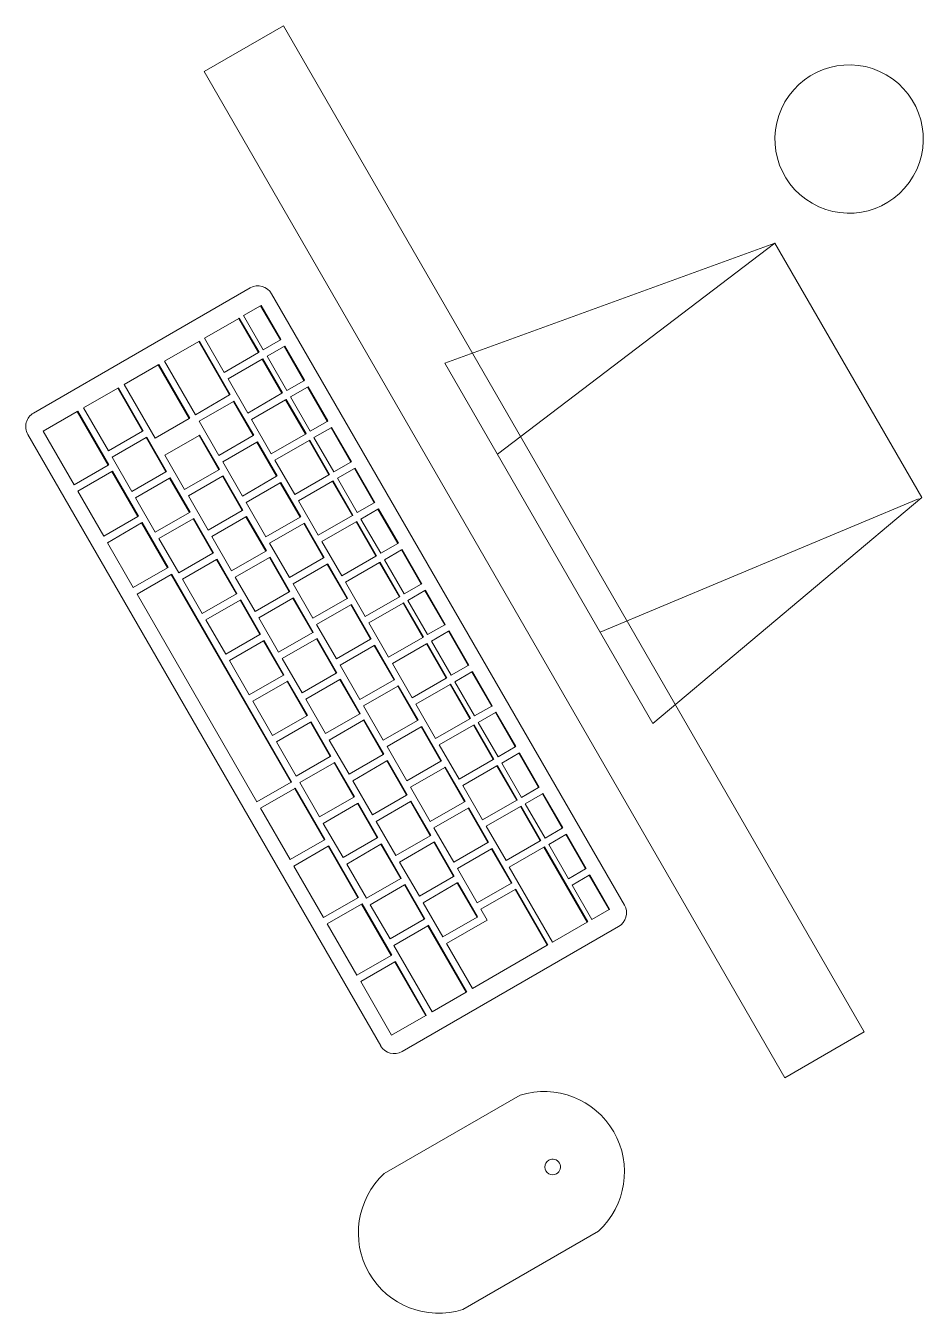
# Model space of a CAD drawing. Header units: millimetres. Extents: x 155927 to 295199, y -4084 to 97293.
# Drawn here: x 175588 to 175951, y 23651 to 24171 of the extents above; entities that cross this region are included whole.
import ezdxf

# ---------------------------------------------------------------- set-up
doc = ezdxf.new("R2010")
doc.units = ezdxf.units.MM
doc.header["$MEASUREMENT"] = 0
doc.layers.add('A-GENM', color=8, linetype='CONTINUOUS', lineweight=9)
doc.layers.add('I-FURN', color=8, linetype='CONTINUOUS', lineweight=9)

msp = doc.modelspace()

# ---------------------------------------------------------------- linework, layer by layer
at = {"layer": 'A-GENM'}
for p, q in [((175679.04, 24065.44), (175591.43, 24014.86)), ((175683.29, 24058.25), (175676.38, 24054.26)), ((175683.53, 24058.39), (175683.29, 24058.25)), ((175691.29, 24044.4), (175683.29, 24058.25)), ((175683.53, 24058.39), (175691.53, 24044.53)), ((175830.49, 23815.84), (175687.72, 24063.12)), ((175674.43, 24053.13), (175660.6, 24045.15)), ((175674.67, 24053.27), (175674.43, 24053.13)), ((175682.43, 24039.28), (175674.43, 24053.13)), ((175674.67, 24053.27), (175682.67, 24039.42)), ((175676.38, 24054.26), (175684.38, 24040.41)), ((175658.27, 24043.81), (175644.47, 24035.84)), ((175658.51, 24043.95), (175658.27, 24043.81)), ((175670.77, 24022.16), (175658.27, 24043.81)), ((175658.51, 24043.95), (175671.01, 24022.3)), ((175660.6, 24045.15), (175668.6, 24031.3)), ((175684.38, 24040.41), (175691.29, 24044.4)), ((175691.53, 24044.53), (175691.29, 24044.4)), ((175668.6, 24031.3), (175682.43, 24039.28)), ((175682.67, 24039.42), (175682.43, 24039.28)), ((175692.79, 24041.8), (175685.88, 24037.81)), ((175685.88, 24037.81), (175693.88, 24023.95)), ((175693.03, 24041.94), (175692.79, 24041.8)), ((175700.79, 24027.94), (175692.79, 24041.8)), ((175693.03, 24041.94), (175701.03, 24028.08)), ((175641.88, 24034.34), (175628.08, 24026.37)), ((175642.12, 24034.48), (175641.88, 24034.34)), ((175654.38, 24012.69), (175641.88, 24034.34)), ((175642.12, 24034.48), (175654.62, 24012.83)), ((175644.47, 24035.84), (175656.97, 24014.19)), ((175683.93, 24036.68), (175670.1, 24028.7)), ((175684.17, 24036.82), (175683.93, 24036.68)), ((175691.93, 24022.82), (175683.93, 24036.68)), ((175684.17, 24036.82), (175692.17, 24022.96)), ((175670.1, 24028.7), (175678.1, 24014.84)), ((175693.88, 24023.95), (175700.79, 24027.94)), ((175701.03, 24028.08), (175700.79, 24027.94)), ((175625.49, 24024.88), (175611.69, 24016.91)), ((175625.73, 24025.02), (175625.49, 24024.88)), ((175635.49, 24007.56), (175625.49, 24024.88)), ((175625.73, 24025.02), (175635.73, 24007.7)), ((175628.08, 24026.37), (175640.58, 24004.72)), ((175656.97, 24014.19), (175670.77, 24022.16)), ((175671.01, 24022.3), (175670.77, 24022.16)), ((175678.1, 24014.84), (175691.93, 24022.82)), ((175692.17, 24022.96), (175691.93, 24022.82)), ((175702.29, 24025.34), (175695.38, 24021.35)), ((175702.53, 24025.48), (175702.29, 24025.34)), ((175710.29, 24011.49), (175702.29, 24025.34)), ((175702.53, 24025.48), (175710.53, 24011.63)), ((175611.69, 24016.91), (175621.69, 23999.59)), ((175672.27, 24019.56), (175658.45, 24011.58)), ((175672.51, 24019.7), (175672.27, 24019.56)), ((175680.27, 24005.7), (175672.27, 24019.56)), ((175672.51, 24019.7), (175680.51, 24005.84)), ((175693.43, 24020.22), (175679.6, 24012.24)), ((175693.67, 24020.36), (175693.43, 24020.22)), ((175701.43, 24006.37), (175693.43, 24020.22)), ((175693.67, 24020.36), (175701.67, 24006.51)), ((175695.38, 24021.35), (175703.38, 24007.5)), ((175609.1, 24015.42), (175595.29, 24007.45)), ((175609.34, 24015.55), (175609.1, 24015.42)), ((175621.6, 23993.77), (175609.1, 24015.42)), ((175609.34, 24015.55), (175621.84, 23993.9)), ((175640.58, 24004.72), (175654.38, 24012.69)), ((175654.62, 24012.83), (175654.38, 24012.69)), ((175658.45, 24011.58), (175666.45, 23997.72)), ((175679.6, 24012.24), (175687.6, 23998.39)), ((175703.38, 24007.5), (175710.29, 24011.49)), ((175710.53, 24011.63), (175710.29, 24011.49)), ((175589.11, 24006.18), (175731.88, 23758.9)), ((175595.29, 24007.45), (175607.79, 23985.8)), ((175621.69, 23999.59), (175635.49, 24007.56)), ((175635.73, 24007.7), (175635.49, 24007.56)), ((175687.6, 23998.39), (175701.43, 24006.37)), ((175701.67, 24006.51), (175701.43, 24006.37)), ((175711.79, 24008.89), (175704.88, 24004.9)), ((175712.03, 24009.03), (175711.79, 24008.89)), ((175719.79, 23995.03), (175711.79, 24008.89)), ((175712.03, 24009.03), (175720.03, 23995.17)), ((175636.99, 24004.96), (175623.17, 23996.98)), ((175637.23, 24005.1), (175636.99, 24004.96)), ((175644.99, 23991.11), (175636.99, 24004.96)), ((175637.23, 24005.1), (175645.23, 23991.24)), ((175658.38, 24005.77), (175644.56, 23997.78)), ((175658.62, 24005.9), (175658.38, 24005.77)), ((175666.38, 23991.91), (175658.38, 24005.77)), ((175658.62, 24005.9), (175666.62, 23992.05)), ((175666.45, 23997.72), (175680.27, 24005.7)), ((175681.77, 24003.1), (175667.95, 23995.12)), ((175680.51, 24005.84), (175680.27, 24005.7)), ((175682.01, 24003.24), (175681.77, 24003.1)), ((175689.77, 23989.25), (175681.77, 24003.1)), ((175682.01, 24003.24), (175690.01, 23989.39)), ((175702.93, 24003.77), (175689.1, 23995.79)), ((175703.17, 24003.91), (175702.93, 24003.77)), ((175710.93, 23989.91), (175702.93, 24003.77)), ((175703.17, 24003.91), (175711.17, 23990.05)), ((175704.88, 24004.9), (175712.88, 23991.04)), ((175623.17, 23996.98), (175631.17, 23983.12)), ((175644.56, 23997.78), (175652.56, 23983.93)), ((175689.1, 23995.79), (175697.1, 23981.93)), ((175607.79, 23985.8), (175621.6, 23993.77)), ((175623.1, 23991.17), (175609.29, 23983.2)), ((175621.84, 23993.9), (175621.6, 23993.77)), ((175623.34, 23991.31), (175623.1, 23991.17)), ((175633.6, 23972.98), (175623.1, 23991.17)), ((175623.34, 23991.31), (175633.84, 23973.12)), ((175631.17, 23983.12), (175644.99, 23991.11)), ((175645.23, 23991.24), (175644.99, 23991.11)), ((175652.56, 23983.93), (175666.38, 23991.91)), ((175666.62, 23992.05), (175666.38, 23991.91)), ((175667.95, 23995.12), (175675.95, 23981.27)), ((175712.88, 23991.04), (175719.79, 23995.03)), ((175721.29, 23992.43), (175714.38, 23988.44)), ((175720.03, 23995.17), (175719.79, 23995.03)), ((175721.53, 23992.57), (175721.29, 23992.43)), ((175729.29, 23978.58), (175721.29, 23992.43)), ((175721.53, 23992.57), (175729.53, 23978.72)), ((175646.49, 23988.51), (175632.67, 23980.53)), ((175646.73, 23988.65), (175646.49, 23988.51)), ((175654.49, 23974.65), (175646.49, 23988.51)), ((175646.73, 23988.65), (175654.73, 23974.79)), ((175667.88, 23989.31), (175654.06, 23981.33)), ((175668.12, 23989.45), (175667.88, 23989.31)), ((175675.88, 23975.45), (175667.88, 23989.31)), ((175668.12, 23989.45), (175676.12, 23975.59)), ((175675.95, 23981.27), (175689.77, 23989.25)), ((175691.27, 23986.65), (175677.45, 23978.67)), ((175690.01, 23989.39), (175689.77, 23989.25)), ((175691.51, 23986.79), (175691.27, 23986.65)), ((175699.27, 23972.79), (175691.27, 23986.65)), ((175691.51, 23986.79), (175699.51, 23972.93)), ((175697.1, 23981.93), (175710.93, 23989.91)), ((175712.43, 23987.32), (175698.6, 23979.33)), ((175711.17, 23990.05), (175710.93, 23989.91)), ((175712.67, 23987.45), (175712.43, 23987.32)), ((175720.43, 23973.46), (175712.43, 23987.32)), ((175712.67, 23987.45), (175720.67, 23973.6)), ((175714.38, 23988.44), (175722.38, 23974.59)), ((175609.29, 23983.2), (175619.79, 23965.01)), ((175632.67, 23980.53), (175640.67, 23966.67)), ((175654.06, 23981.33), (175662.06, 23967.47)), ((175662.06, 23967.47), (175675.88, 23975.45)), ((175676.12, 23975.59), (175675.88, 23975.45)), ((175677.45, 23978.67), (175685.45, 23964.81)), ((175698.6, 23979.33), (175706.6, 23965.48)), ((175722.38, 23974.59), (175729.29, 23978.58)), ((175730.79, 23975.98), (175723.88, 23971.99)), ((175729.53, 23978.72), (175729.29, 23978.58)), ((175731.03, 23976.12), (175730.79, 23975.98)), ((175738.79, 23962.12), (175730.79, 23975.98)), ((175731.03, 23976.12), (175739.03, 23962.26)), ((175619.79, 23965.01), (175633.6, 23972.98)), ((175635.1, 23970.38), (175621.29, 23962.41)), ((175633.84, 23973.12), (175633.6, 23972.98)), ((175635.34, 23970.52), (175635.1, 23970.38)), ((175645.6, 23952.2), (175635.1, 23970.38)), ((175635.34, 23970.52), (175645.84, 23952.33)), ((175640.67, 23966.67), (175654.49, 23974.65)), ((175655.99, 23972.05), (175642.17, 23964.07)), ((175654.73, 23974.79), (175654.49, 23974.65)), ((175656.23, 23972.19), (175655.99, 23972.05)), ((175663.99, 23958.2), (175655.99, 23972.05)), ((175656.23, 23972.19), (175664.23, 23958.33)), ((175677.38, 23972.86), (175663.56, 23964.88)), ((175677.62, 23972.99), (175677.38, 23972.86)), ((175685.38, 23959), (175677.38, 23972.86)), ((175677.62, 23972.99), (175685.62, 23959.14)), ((175685.45, 23964.81), (175699.27, 23972.79)), ((175700.77, 23970.2), (175686.95, 23962.22)), ((175699.51, 23972.93), (175699.27, 23972.79)), ((175701.01, 23970.33), (175700.77, 23970.2)), ((175708.77, 23956.34), (175700.77, 23970.2)), ((175701.01, 23970.33), (175709.01, 23956.48)), ((175706.6, 23965.48), (175720.43, 23973.46)), ((175721.93, 23970.86), (175708.1, 23962.88)), ((175720.67, 23973.6), (175720.43, 23973.46)), ((175722.17, 23971), (175721.93, 23970.86)), ((175729.93, 23957), (175721.93, 23970.86)), ((175722.17, 23971), (175730.17, 23957.14)), ((175723.88, 23971.99), (175731.88, 23958.13)), ((175663.56, 23964.88), (175671.56, 23951.02)), ((175621.29, 23962.41), (175631.79, 23944.23)), ((175642.17, 23964.07), (175650.17, 23950.22)), ((175686.95, 23962.22), (175694.95, 23948.36)), ((175708.1, 23962.88), (175716.1, 23949.02)), ((175731.88, 23958.13), (175738.79, 23962.12)), ((175740.29, 23959.53), (175733.38, 23955.54)), ((175739.03, 23962.26), (175738.79, 23962.12)), ((175740.53, 23959.66), (175740.29, 23959.53)), ((175748.29, 23945.67), (175740.29, 23959.53)), ((175740.53, 23959.66), (175748.53, 23945.81)), ((175650.17, 23950.22), (175663.99, 23958.2)), ((175665.49, 23955.6), (175651.67, 23947.62)), ((175664.23, 23958.33), (175663.99, 23958.2)), ((175665.73, 23955.74), (175665.49, 23955.6)), ((175673.49, 23941.74), (175665.49, 23955.6)), ((175665.73, 23955.74), (175673.73, 23941.88)), ((175671.56, 23951.02), (175685.38, 23959)), ((175686.88, 23956.4), (175673.06, 23948.42)), ((175685.62, 23959.14), (175685.38, 23959)), ((175687.12, 23956.54), (175686.88, 23956.4)), ((175694.88, 23942.55), (175686.88, 23956.4)), ((175687.12, 23956.54), (175695.12, 23942.68)), ((175694.95, 23948.36), (175708.77, 23956.34)), ((175709.01, 23956.48), (175708.77, 23956.34)), ((175716.1, 23949.02), (175729.93, 23957)), ((175731.43, 23954.41), (175717.6, 23946.43)), ((175730.17, 23957.14), (175729.93, 23957)), ((175731.67, 23954.54), (175731.43, 23954.41)), ((175739.43, 23940.55), (175731.43, 23954.41)), ((175731.67, 23954.54), (175739.67, 23940.69)), ((175733.38, 23955.54), (175741.38, 23941.68)), ((175631.79, 23944.23), (175645.6, 23952.2)), ((175647.1, 23949.6), (175633.29, 23941.63)), ((175645.84, 23952.33), (175645.6, 23952.2)), ((175647.34, 23949.74), (175647.1, 23949.6)), ((175695.6, 23865.59), (175647.1, 23949.6)), ((175647.34, 23949.74), (175695.84, 23865.73)), ((175710.27, 23953.74), (175696.45, 23945.76)), ((175710.51, 23953.88), (175710.27, 23953.74)), ((175718.27, 23939.88), (175710.27, 23953.74)), ((175710.51, 23953.88), (175718.51, 23940.02)), ((175651.67, 23947.62), (175659.67, 23933.76)), ((175673.06, 23948.42), (175681.06, 23934.56)), ((175696.45, 23945.76), (175704.45, 23931.9)), ((175717.6, 23946.43), (175725.6, 23932.57)), ((175741.38, 23941.68), (175748.29, 23945.67)), ((175748.53, 23945.81), (175748.29, 23945.67)), ((175633.29, 23941.63), (175681.79, 23857.62)), ((175659.67, 23933.76), (175673.49, 23941.74)), ((175674.99, 23939.14), (175661.17, 23931.16)), ((175673.73, 23941.88), (175673.49, 23941.74)), ((175675.23, 23939.28), (175674.99, 23939.14)), ((175682.99, 23925.29), (175674.99, 23939.14)), ((175675.23, 23939.28), (175683.23, 23925.43)), ((175681.06, 23934.56), (175694.88, 23942.55)), ((175696.38, 23939.95), (175682.56, 23931.97)), ((175695.12, 23942.68), (175694.88, 23942.55)), ((175696.62, 23940.09), (175696.38, 23939.95)), ((175704.38, 23926.09), (175696.38, 23939.95)), ((175696.62, 23940.09), (175704.62, 23926.23)), ((175704.45, 23931.9), (175718.27, 23939.88)), ((175718.51, 23940.02), (175718.27, 23939.88)), ((175725.6, 23932.57), (175739.43, 23940.55)), ((175739.67, 23940.69), (175739.43, 23940.55)), ((175749.79, 23943.07), (175742.88, 23939.08)), ((175742.88, 23939.08), (175750.88, 23925.22)), ((175750.03, 23943.21), (175749.79, 23943.07)), ((175757.79, 23929.21), (175749.79, 23943.07)), ((175750.03, 23943.21), (175758.03, 23929.35)), ((175719.77, 23937.29), (175705.95, 23929.31)), ((175720.01, 23937.43), (175719.77, 23937.29)), ((175727.77, 23923.43), (175719.77, 23937.29)), ((175720.01, 23937.43), (175728.01, 23923.57)), ((175740.93, 23937.95), (175727.1, 23929.97)), ((175741.17, 23938.09), (175740.93, 23937.95)), ((175748.93, 23924.1), (175740.93, 23937.95)), ((175741.17, 23938.09), (175749.17, 23924.23)), ((175661.17, 23931.16), (175669.17, 23917.31)), ((175682.56, 23931.97), (175690.56, 23918.11)), ((175705.95, 23929.31), (175713.95, 23915.45)), ((175727.1, 23929.97), (175735.1, 23916.12)), ((175750.88, 23925.22), (175757.79, 23929.21)), ((175758.03, 23929.35), (175757.79, 23929.21)), ((175669.17, 23917.31), (175682.99, 23925.29)), ((175683.23, 23925.43), (175682.99, 23925.29)), ((175684.73, 23922.83), (175684.49, 23922.69)), ((175684.73, 23922.83), (175692.73, 23908.97)), ((175690.56, 23918.11), (175704.38, 23926.09)), ((175705.88, 23923.49), (175692.06, 23915.51)), ((175704.62, 23926.23), (175704.38, 23926.09)), ((175706.12, 23923.63), (175705.88, 23923.49)), ((175713.88, 23909.64), (175705.88, 23923.49)), ((175706.12, 23923.63), (175714.12, 23909.77)), ((175713.95, 23915.45), (175727.77, 23923.43)), ((175728.01, 23923.57), (175727.77, 23923.43)), ((175735.1, 23916.12), (175748.93, 23924.1)), ((175749.17, 23924.23), (175748.93, 23924.1)), ((175759.29, 23926.62), (175752.38, 23922.63)), ((175759.53, 23926.75), (175759.29, 23926.62)), ((175767.29, 23912.76), (175759.29, 23926.62)), ((175759.53, 23926.75), (175767.53, 23912.9)), ((175684.49, 23922.69), (175670.67, 23914.71)), ((175692.49, 23908.83), (175684.49, 23922.69)), ((175729.27, 23920.83), (175715.45, 23912.85)), ((175729.51, 23920.97), (175729.27, 23920.83)), ((175737.27, 23906.98), (175729.27, 23920.83)), ((175729.51, 23920.97), (175737.51, 23907.11)), ((175750.43, 23921.5), (175736.6, 23913.52)), ((175750.67, 23921.64), (175750.43, 23921.5)), ((175758.43, 23907.64), (175750.43, 23921.5)), ((175750.67, 23921.64), (175758.67, 23907.78)), ((175752.38, 23922.63), (175760.38, 23908.77)), ((175670.67, 23914.71), (175678.67, 23900.85)), ((175692.06, 23915.51), (175700.06, 23901.66)), ((175715.45, 23912.85), (175723.45, 23899)), ((175736.6, 23913.52), (175744.6, 23899.66)), ((175760.38, 23908.77), (175767.29, 23912.76)), ((175767.53, 23912.9), (175767.29, 23912.76)), ((175678.67, 23900.85), (175692.49, 23908.83)), ((175692.73, 23908.97), (175692.49, 23908.83)), ((175700.06, 23901.66), (175713.88, 23909.64)), ((175714.12, 23909.77), (175713.88, 23909.64)), ((175744.6, 23899.66), (175758.43, 23907.64)), ((175758.67, 23907.78), (175758.43, 23907.64)), ((175768.79, 23910.16), (175761.88, 23906.17)), ((175769.03, 23910.3), (175768.79, 23910.16)), ((175776.79, 23896.31), (175768.79, 23910.16)), ((175769.03, 23910.3), (175777.03, 23896.44)), ((175693.99, 23906.23), (175680.17, 23898.25)), ((175694.23, 23906.37), (175693.99, 23906.23)), ((175701.99, 23892.38), (175693.99, 23906.23)), ((175694.23, 23906.37), (175702.23, 23892.52)), ((175715.38, 23907.04), (175701.56, 23899.06)), ((175715.62, 23907.18), (175715.38, 23907.04)), ((175723.38, 23893.18), (175715.38, 23907.04)), ((175715.62, 23907.18), (175723.62, 23893.32)), ((175723.45, 23899), (175737.27, 23906.98)), ((175738.77, 23904.38), (175724.95, 23896.4)), ((175737.51, 23907.11), (175737.27, 23906.98)), ((175739.01, 23904.52), (175738.77, 23904.38)), ((175746.77, 23890.52), (175738.77, 23904.38)), ((175739.01, 23904.52), (175747.01, 23890.66)), ((175759.93, 23905.04), (175746.1, 23897.06)), ((175760.17, 23905.18), (175759.93, 23905.04)), ((175767.93, 23891.19), (175759.93, 23905.04)), ((175760.17, 23905.18), (175768.17, 23891.32)), ((175761.88, 23906.17), (175769.88, 23892.32)), ((175680.17, 23898.25), (175688.17, 23884.4)), ((175701.56, 23899.06), (175709.56, 23885.2)), ((175746.1, 23897.06), (175754.1, 23883.21)), ((175688.17, 23884.4), (175701.99, 23892.38)), ((175702.23, 23892.52), (175701.99, 23892.38)), ((175709.56, 23885.2), (175723.38, 23893.18)), ((175723.62, 23893.32), (175723.38, 23893.18)), ((175724.95, 23896.4), (175732.95, 23882.54)), ((175769.88, 23892.32), (175776.79, 23896.31)), ((175778.29, 23893.71), (175771.38, 23889.72)), ((175777.03, 23896.44), (175776.79, 23896.31)), ((175778.53, 23893.85), (175778.29, 23893.71)), ((175786.29, 23879.85), (175778.29, 23893.71)), ((175778.53, 23893.85), (175786.53, 23879.99)), ((175703.49, 23889.78), (175689.67, 23881.8)), ((175703.73, 23889.92), (175703.49, 23889.78)), ((175711.49, 23875.92), (175703.49, 23889.78)), ((175703.73, 23889.92), (175711.73, 23876.06)), ((175724.88, 23890.58), (175711.06, 23882.6)), ((175725.12, 23890.72), (175724.88, 23890.58)), ((175732.88, 23876.73), (175724.88, 23890.58)), ((175725.12, 23890.72), (175733.12, 23876.87)), ((175732.95, 23882.54), (175746.77, 23890.52)), ((175748.27, 23887.92), (175734.45, 23879.94)), ((175747.01, 23890.66), (175746.77, 23890.52)), ((175748.51, 23888.06), (175748.27, 23887.92)), ((175756.27, 23874.07), (175748.27, 23887.92)), ((175748.51, 23888.06), (175756.51, 23874.21)), ((175754.1, 23883.21), (175767.93, 23891.19)), ((175769.43, 23888.59), (175755.6, 23880.61)), ((175768.17, 23891.32), (175767.93, 23891.19)), ((175769.67, 23888.73), (175769.43, 23888.59)), ((175777.43, 23874.73), (175769.43, 23888.59)), ((175769.67, 23888.73), (175777.67, 23874.87)), ((175771.38, 23889.72), (175779.38, 23875.86)), ((175689.67, 23881.8), (175697.67, 23867.94)), ((175711.06, 23882.6), (175719.06, 23868.75)), ((175711.73, 23876.06), (175711.49, 23875.92)), ((175719.06, 23868.75), (175732.88, 23876.73)), ((175733.12, 23876.87), (175732.88, 23876.73)), ((175734.45, 23879.94), (175742.45, 23866.09)), ((175755.6, 23880.61), (175763.6, 23866.75)), ((175779.38, 23875.86), (175786.29, 23879.85)), ((175787.79, 23877.25), (175780.88, 23873.26)), ((175786.53, 23879.99), (175786.29, 23879.85)), ((175788.03, 23877.39), (175787.79, 23877.25)), ((175795.79, 23863.4), (175787.79, 23877.25)), ((175788.03, 23877.39), (175796.03, 23863.53)), ((175697.67, 23867.94), (175711.49, 23875.92)), ((175712.99, 23873.33), (175699.17, 23865.35)), ((175713.23, 23873.46), (175712.99, 23873.33)), ((175720.99, 23859.47), (175712.99, 23873.33)), ((175713.23, 23873.46), (175721.23, 23859.61)), ((175734.38, 23874.13), (175720.56, 23866.15)), ((175734.62, 23874.27), (175734.38, 23874.13)), ((175742.38, 23860.27), (175734.38, 23874.13)), ((175734.62, 23874.27), (175742.62, 23860.41)), ((175742.45, 23866.09), (175756.27, 23874.07)), ((175757.77, 23871.47), (175743.95, 23863.49)), ((175756.51, 23874.21), (175756.27, 23874.07)), ((175758.01, 23871.61), (175757.77, 23871.47)), ((175765.77, 23857.61), (175757.77, 23871.47)), ((175758.01, 23871.61), (175766.01, 23857.75)), ((175763.6, 23866.75), (175777.43, 23874.73)), ((175778.93, 23872.13), (175765.1, 23864.15)), ((175777.67, 23874.87), (175777.43, 23874.73)), ((175779.17, 23872.27), (175778.93, 23872.13)), ((175786.93, 23858.28), (175778.93, 23872.13)), ((175779.17, 23872.27), (175787.17, 23858.42)), ((175780.88, 23873.26), (175788.88, 23859.41)), ((175681.79, 23857.62), (175695.6, 23865.59)), ((175695.84, 23865.73), (175695.6, 23865.59)), ((175720.56, 23866.15), (175728.56, 23852.29)), ((175697.1, 23863), (175683.29, 23855.03)), ((175697.34, 23863.13), (175697.1, 23863)), ((175709.1, 23842.21), (175697.1, 23863)), ((175697.34, 23863.13), (175709.34, 23842.35)), ((175699.17, 23865.35), (175707.17, 23851.49)), ((175742.62, 23860.41), (175742.38, 23860.27)), ((175743.95, 23863.49), (175751.95, 23849.63)), ((175765.1, 23864.15), (175773.1, 23850.3)), ((175788.88, 23859.41), (175795.79, 23863.4)), ((175797.29, 23860.8), (175790.38, 23856.81)), ((175796.03, 23863.53), (175795.79, 23863.4)), ((175797.53, 23860.94), (175797.29, 23860.8)), ((175805.29, 23846.94), (175797.29, 23860.8)), ((175797.53, 23860.94), (175805.53, 23847.08)), ((175707.17, 23851.49), (175720.99, 23859.47)), ((175722.49, 23856.87), (175708.67, 23848.89)), ((175721.23, 23859.61), (175720.99, 23859.47)), ((175722.73, 23857.01), (175722.49, 23856.87)), ((175730.49, 23843.01), (175722.49, 23856.87)), ((175722.73, 23857.01), (175730.73, 23843.15)), ((175728.56, 23852.29), (175742.38, 23860.27)), ((175743.88, 23857.67), (175730.06, 23849.69)), ((175744.12, 23857.81), (175743.88, 23857.67)), ((175751.88, 23843.82), (175743.88, 23857.67)), ((175744.12, 23857.81), (175752.12, 23843.96)), ((175751.95, 23849.63), (175765.77, 23857.61)), ((175766.01, 23857.75), (175765.77, 23857.61)), ((175767.51, 23855.15), (175767.27, 23855.01)), ((175767.51, 23855.15), (175775.51, 23841.3)), ((175773.1, 23850.3), (175786.93, 23858.28)), ((175788.43, 23855.68), (175774.6, 23847.7)), ((175787.17, 23858.42), (175786.93, 23858.28)), ((175788.67, 23855.82), (175788.43, 23855.68)), ((175796.43, 23841.82), (175788.43, 23855.68)), ((175788.67, 23855.82), (175796.67, 23841.96)), ((175790.38, 23856.81), (175798.38, 23842.95)), ((175683.29, 23855.03), (175695.29, 23834.24)), ((175767.27, 23855.01), (175753.45, 23847.03)), ((175775.27, 23841.16), (175767.27, 23855.01)), ((175708.67, 23848.89), (175716.67, 23835.03)), ((175730.06, 23849.69), (175738.06, 23835.84)), ((175753.45, 23847.03), (175761.45, 23833.18)), ((175774.6, 23847.7), (175782.6, 23833.84)), ((175798.38, 23842.95), (175805.29, 23846.94)), ((175805.53, 23847.08), (175805.29, 23846.94)), ((175695.29, 23834.24), (175709.1, 23842.21)), ((175710.6, 23839.61), (175696.79, 23831.64)), ((175709.34, 23842.35), (175709.1, 23842.21)), ((175710.84, 23839.75), (175710.6, 23839.61)), ((175722.6, 23818.83), (175710.6, 23839.61)), ((175710.84, 23839.75), (175722.84, 23818.97)), ((175716.67, 23835.03), (175730.49, 23843.01)), ((175731.99, 23840.42), (175718.17, 23832.44)), ((175730.73, 23843.15), (175730.49, 23843.01)), ((175732.23, 23840.56), (175731.99, 23840.42)), ((175739.99, 23826.56), (175731.99, 23840.42)), ((175732.23, 23840.56), (175740.23, 23826.7)), ((175738.06, 23835.84), (175751.88, 23843.82)), ((175753.38, 23841.22), (175739.56, 23833.24)), ((175752.12, 23843.96), (175751.88, 23843.82)), ((175753.62, 23841.36), (175753.38, 23841.22)), ((175761.38, 23827.36), (175753.38, 23841.22)), ((175753.62, 23841.36), (175761.62, 23827.5)), ((175761.45, 23833.18), (175775.27, 23841.16)), ((175775.51, 23841.3), (175775.27, 23841.16)), ((175782.6, 23833.84), (175796.43, 23841.82)), ((175796.67, 23841.96), (175796.43, 23841.82)), ((175806.79, 23844.34), (175799.88, 23840.35)), ((175799.88, 23840.35), (175807.88, 23826.5)), ((175807.03, 23844.48), (175806.79, 23844.34)), ((175814.79, 23830.49), (175806.79, 23844.34)), ((175807.03, 23844.48), (175815.03, 23830.63)), ((175776.77, 23838.56), (175762.95, 23830.58)), ((175777.01, 23838.7), (175776.77, 23838.56)), ((175784.77, 23824.7), (175776.77, 23838.56)), ((175777.01, 23838.7), (175785.01, 23824.84)), ((175797.93, 23839.23), (175783.86, 23831.11)), ((175798.17, 23839.36), (175797.93, 23839.23)), ((175815.43, 23808.91), (175797.93, 23839.23)), ((175798.17, 23839.36), (175815.67, 23809.05)), ((175696.79, 23831.64), (175708.79, 23810.86)), ((175718.17, 23832.44), (175726.17, 23818.58)), ((175739.56, 23833.24), (175747.56, 23819.38)), ((175762.95, 23830.58), (175770.95, 23816.72)), ((175783.86, 23831.11), (175801.36, 23800.8)), ((175807.88, 23826.5), (175814.79, 23830.49)), ((175815.03, 23830.63), (175814.79, 23830.49)), ((175726.17, 23818.58), (175739.99, 23826.56)), ((175741.49, 23823.96), (175727.67, 23815.98)), ((175740.23, 23826.7), (175739.99, 23826.56)), ((175741.73, 23824.1), (175741.49, 23823.96)), ((175749.49, 23810.11), (175741.49, 23823.96)), ((175741.73, 23824.1), (175749.73, 23810.24)), ((175747.56, 23819.38), (175761.38, 23827.36)), ((175762.88, 23824.77), (175749.06, 23816.79)), ((175761.62, 23827.5), (175761.38, 23827.36)), ((175763.12, 23824.9), (175762.88, 23824.77)), ((175770.88, 23810.91), (175762.88, 23824.77)), ((175763.12, 23824.9), (175771.12, 23811.05)), ((175770.95, 23816.72), (175784.77, 23824.7)), ((175785.01, 23824.84), (175784.77, 23824.7)), ((175816.29, 23827.89), (175809.38, 23823.9)), ((175809.38, 23823.9), (175817.38, 23810.04)), ((175816.53, 23828.03), (175816.29, 23827.89)), ((175824.29, 23814.03), (175816.29, 23827.89)), ((175816.53, 23828.03), (175824.53, 23814.17)), ((175708.79, 23810.86), (175722.6, 23818.83)), ((175722.84, 23818.97), (175722.6, 23818.83)), ((175786.27, 23822.11), (175772.45, 23814.13)), ((175786.51, 23822.24), (175786.27, 23822.11)), ((175799.27, 23799.59), (175786.27, 23822.11)), ((175786.51, 23822.24), (175799.51, 23799.73)), ((175724.1, 23816.23), (175710.29, 23808.26)), ((175724.34, 23816.37), (175724.1, 23816.23)), ((175736.1, 23795.45), (175724.1, 23816.23)), ((175724.34, 23816.37), (175736.34, 23795.58)), ((175727.67, 23815.98), (175735.67, 23802.13)), ((175749.06, 23816.79), (175757.06, 23802.93)), ((175772.45, 23814.13), (175774.95, 23809.79)), ((175817.38, 23810.04), (175824.29, 23814.03)), ((175824.53, 23814.17), (175824.29, 23814.03)), ((175710.29, 23808.26), (175722.29, 23787.48)), ((175735.67, 23802.13), (175749.49, 23810.11)), ((175749.73, 23810.24), (175749.49, 23810.11)), ((175757.06, 23802.93), (175770.88, 23810.91)), ((175774.95, 23809.79), (175758.56, 23800.33)), ((175771.12, 23811.05), (175770.88, 23810.91)), ((175801.36, 23800.8), (175815.43, 23808.91)), ((175815.67, 23809.05), (175815.43, 23808.91)), ((175750.99, 23807.51), (175737.17, 23799.53)), ((175740.55, 23756.58), (175828.16, 23807.16)), ((175751.23, 23807.65), (175750.99, 23807.51)), ((175766.49, 23780.66), (175750.99, 23807.51)), ((175751.23, 23807.65), (175766.73, 23780.8)), ((175737.17, 23799.53), (175752.67, 23772.68)), ((175758.56, 23800.33), (175769.06, 23782.14)), ((175769.06, 23782.14), (175799.27, 23799.59)), ((175799.51, 23799.73), (175799.27, 23799.59)), ((175722.29, 23787.48), (175736.1, 23795.45)), ((175737.6, 23792.85), (175723.79, 23784.88)), ((175736.34, 23795.58), (175736.1, 23795.45)), ((175737.84, 23792.99), (175737.6, 23792.85)), ((175750.1, 23771.2), (175737.6, 23792.85)), ((175737.84, 23792.99), (175750.34, 23771.34)), ((175723.79, 23784.88), (175736.29, 23763.23)), ((175752.67, 23772.68), (175766.49, 23780.66)), ((175766.73, 23780.8), (175766.49, 23780.66)), ((175736.29, 23763.23), (175750.1, 23771.2)), ((175750.34, 23771.34), (175750.1, 23771.2)), ((175788.31, 23738.97), (175733.32, 23707.22)), ((175765.07, 23652.23), (175820.06, 23683.98))]:
    msp.add_line(p, q, dxfattribs=at)
for centre, radius, start, end in [((175682.22, 24059.94), 6.35, 30, 120), ((175594.61, 24009.36), 6.35, 120, 210), ((175824.99, 23812.66), 6.35, 300, 30), ((175737.37, 23762.08), 6.35, 210, 300), ((175798, 23707.9), 32.54, 312.6804, 107.3196), ((175801.46, 23709.9), 3.16, 120, 300), ((175801.46, 23709.9), 3.16, 300, 120), ((175755.38, 23683.29), 32.54, 132.6804, 287.3196)]:
    msp.add_arc(centre, radius, start, end, dxfattribs=at)
at = {"layer": 'I-FURN'}
for p, q in [((175692.55, 24171.49), (175660.43, 24152.95)), ((175692.55, 24171.49), (175927.5, 23764.55)), ((175895.38, 23746), (175660.43, 24152.95)), ((175891.3, 24083.6), (175757.83, 24035.06)), ((175779.12, 23998.18), (175891.3, 24083.6)), ((175950.83, 23980.63), (175891.3, 24083.6)), ((175757.83, 24035.06), (175841.98, 23889.29)), ((175820.69, 23926.18), (175949.56, 23980.12)), ((175841.98, 23889.29), (175950.83, 23980.63)), ((175927.5, 23764.55), (175895.38, 23746))]:
    msp.add_line(p, q, dxfattribs=at)
for start, end in [(60.0028, 240.0028), (240.0028, 60.0028)]:
    msp.add_arc((175921.42, 24125.67), 30, start, end, dxfattribs=at)

doc.saveas('drawing.dxf')
